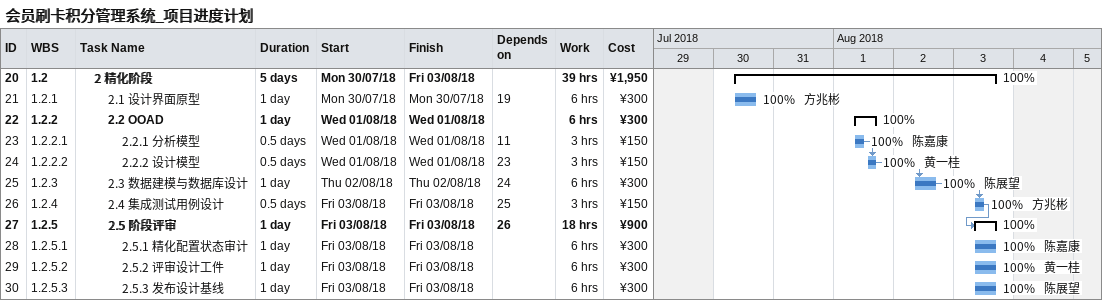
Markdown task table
会员刷卡积分管理系统_项目进度计划

| ID | WBS | Task | Duration | Start | Finish | Predecessors | Resources | % complete | Work (h) | Cost (¥) |
|---|---|---|---|---|---|---|---|---|---|---|
| 20 | 1.2 | **2 精化阶段** | 5d | 2018-07-30 | 2018-08-03 |  |  | 100 | 39 | 1950 |
| 21 | 1.2.1 | 2.1 设计界面原型 | 1d | 2018-07-30 | 2018-07-30 | 19 | 方兆彬 | 100 | 6 | 300 |
| 22 | 1.2.2 | **2.2 OOAD** | 1d | 2018-08-01 | 2018-08-01 |  |  | 100 | 6 | 300 |
| 23 | 1.2.2.1 | 2.2.1 分析模型 | 0.5d | 2018-08-01 | 2018-08-01 | 11 | 陈嘉康 | 100 | 3 | 150 |
| 24 | 1.2.2.2 | 2.2.2 设计模型 | 0.5d | 2018-08-01 | 2018-08-01 | 23 | 黄一桂 | 100 | 3 | 150 |
| 25 | 1.2.3 | 2.3 数据建模与数据库设计 | 1d | 2018-08-02 | 2018-08-02 | 24 | 陈展望 | 100 | 6 | 300 |
| 26 | 1.2.4 | 2.4 集成测试用例设计 | 0.5d | 2018-08-03 | 2018-08-03 | 25 | 方兆彬 | 100 | 3 | 150 |
| 27 | 1.2.5 | **2.5 阶段评审** | 1d | 2018-08-03 | 2018-08-03 | 26 |  | 100 | 18 | 900 |
| 28 | 1.2.5.1 | 2.5.1 精化配置状态审计 | 1d | 2018-08-03 | 2018-08-03 |  | 陈嘉康 | 100 | 6 | 300 |
| 29 | 1.2.5.2 | 2.5.2 评审设计工件 | 1d | 2018-08-03 | 2018-08-03 |  | 黄一桂 | 100 | 6 | 300 |
| 30 | 1.2.5.3 | 2.5.3 发布设计基线 | 1d | 2018-08-03 | 2018-08-03 |  | 陈展望 | 100 | 6 | 300 |
